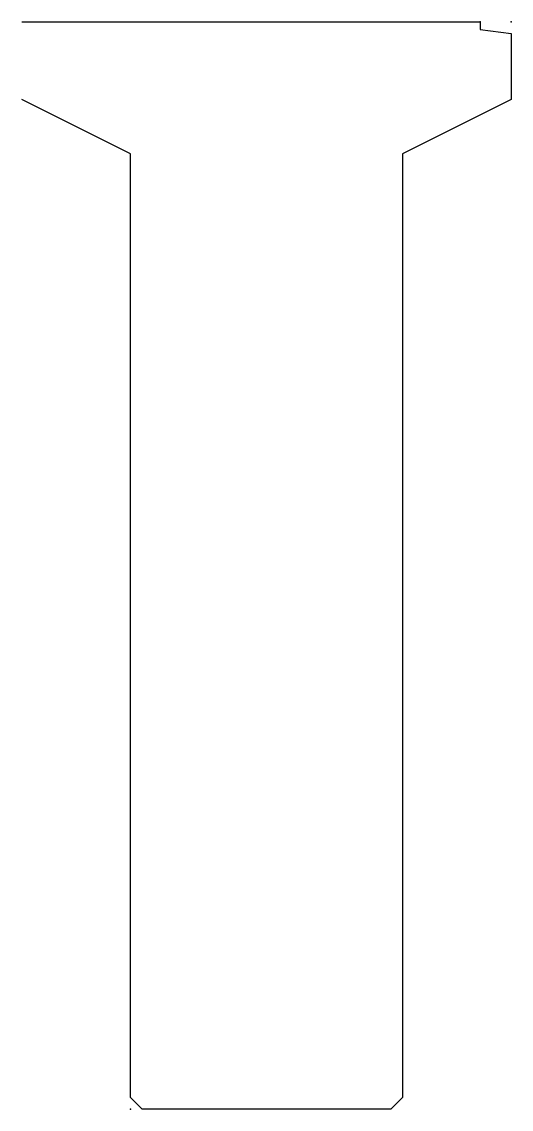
# Model space of a CAD drawing. Extents: x -0.49 to 0.14, y 0 to 1.4.
import ezdxf

# ---------------------------------------------------------------- set-up
doc = ezdxf.new("R2010")
doc.units = 0
doc.header["$MEASUREMENT"] = 0
doc.layers.get('0').update_dxf_attribs({"color": 5, "linetype": 'CONTINUOUS'})
doc.layers.add('to-xx-insert', color=7, linetype='CONTINUOUS')

msp = doc.modelspace()

# ---------------------------------------------------------------- linework, layer by layer
at = {"linetype": 'Continuous'}
for p, q in [((-0.49, 1.4), (0.1, 1.4)), ((0.1, 1.4), (0.1, 1.39)), ((0.1, 1.39), (0.14, 1.385)), ((0.14, 1.385), (0.14, 1.3)), ((-0.35, 1.23), (-0.49, 1.3)), ((0.14, 1.3), (0, 1.23)), ((-0.35, 0.015), (-0.35, 1.23)), ((0, 1.23), (0, 0.015)), ((-0.335, 0), (-0.35, 0.015)), ((0, 0.015), (-0.015, 0)), ((-0.015, 0), (-0.335, 0))]:
    msp.add_line(p, q, dxfattribs=at)
at = {"layer": 'to-xx-insert', "linetype": 'Continuous'}
for p in [(0.1, 1.4), (0.14, 1.4), (-0.35, 0)]:
    msp.add_point(p, dxfattribs=at)

doc.saveas('drawing.dxf')
